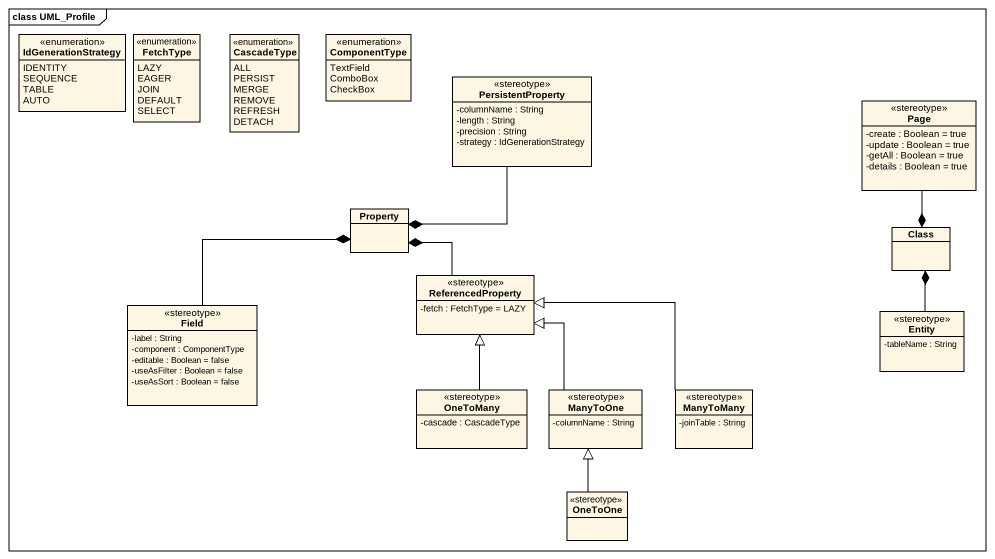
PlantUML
@startuml
mainframe class UML_Profile
hide circle
hide empty members
skinparam classAttributeIconSize 0
enum IdGenerationStrategy {
  IDENTITY
  SEQUENCE
  TABLE
  AUTO
}
enum FetchType {
  LAZY
  EAGER
  JOIN
  DEFAULT
  SELECT
}
enum CascadeType {
  ALL
  PERSIST
  MERGE
  REMOVE
  REFRESH
  DETACH
}
enum ComponentType {
  TextField
  ComboBox
  CheckBox
}
class PersistentProperty <<stereotype>> {
  -columnName : String
  -length : String
  -precision : String
  -strategy : IdGenerationStrategy
}
class "Page" as Page_ <<stereotype>> {
  -create : Boolean = true
  -update : Boolean = true
  -getAll : Boolean = true
  -details : Boolean = true
}
class Property
class "Class" as Class_
class ReferencedProperty <<stereotype>> {
  -fetch : FetchType = LAZY
}
class Field <<stereotype>> {
  -label : String
  -component : ComponentType
  -editable : Boolean = false
  -useAsFilter : Boolean = false
  -useAsSort : Boolean = false
}
class "Entity" as Entity_ <<stereotype>> {
  -tableName : String
}
class OneToMany <<stereotype>> {
  -cascade : CascadeType
}
class ManyToOne <<stereotype>> {
  -columnName : String
}
class ManyToMany <<stereotype>> {
  -joinTable : String
}
class OneToOne <<stereotype>>
PersistentProperty --* Property
Page_ --* Class_
ReferencedProperty -up-* Property
Field -up-* Property
Entity_ -up-* Class_
OneToMany -up-|> ReferencedProperty
ManyToOne -up-|> ReferencedProperty
ManyToMany -left-|> ReferencedProperty
OneToOne -up-|> ManyToOne
@enduml
